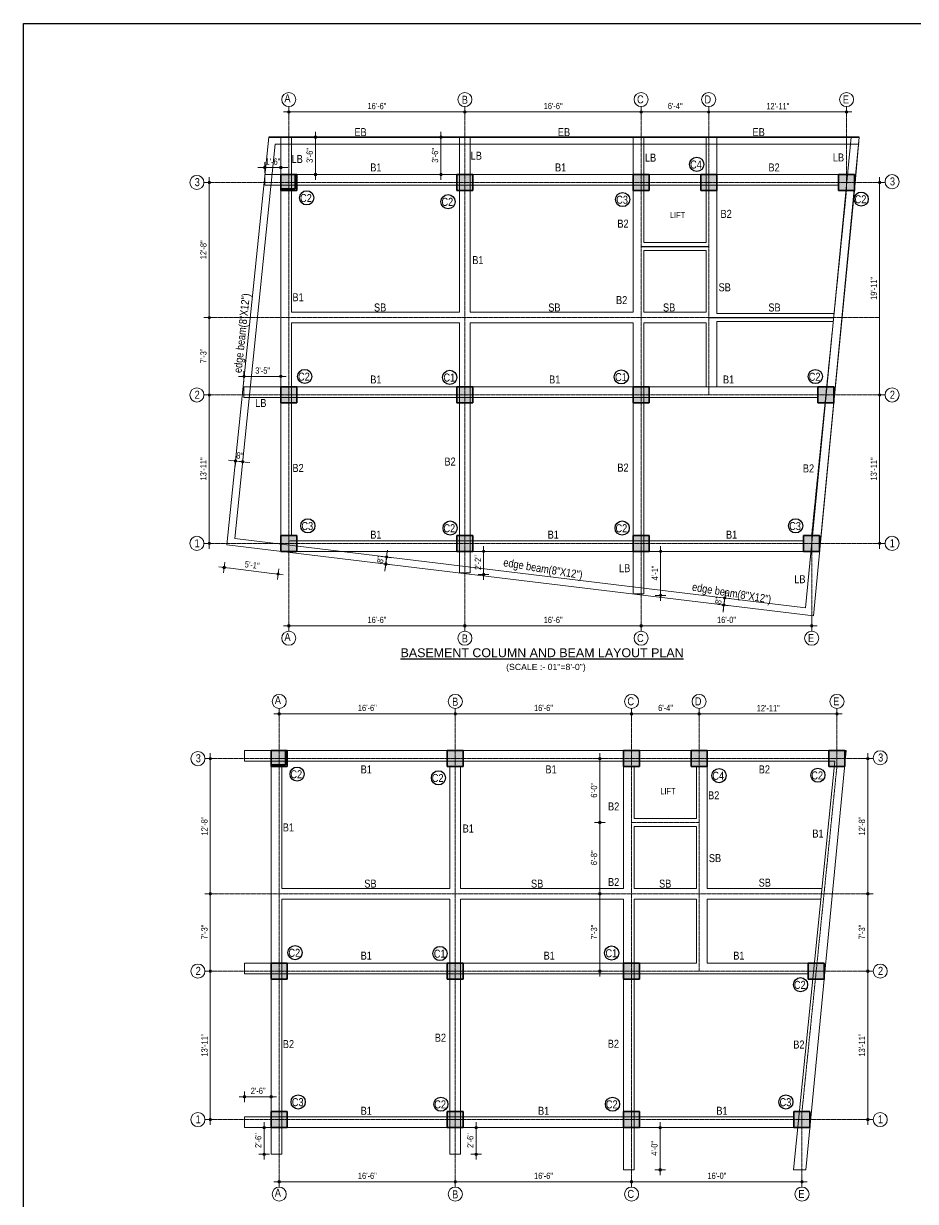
# Model space of a CAD drawing. Header units: inches. Extents: x 57837 to 133168, y 6972 to 27776.
# Drawn here: x 63643 to 64646, y 18805 to 20130 of the extents above; entities that cross this region are included whole.
import ezdxf

# ---------------------------------------------------------------- set-up
doc = ezdxf.new("R2010")
doc.units = ezdxf.units.IN
doc.header["$MEASUREMENT"] = 0
doc.linetypes.add('CENTER', pattern=[2, 1.25, -0.25, 0.25, -0.25])
for name, color, linetype, lineweight in [('0.15L', 210, 'Continuous', 15), ('CENTER', 9, 'CENTER', 5), ('col', 20, 'Continuous', 35), ('DIM', 2, 'Continuous', 13), ('wall line', 20, 'Continuous', 50)]:
    doc.layers.add(name, color=color, linetype=linetype, lineweight=lineweight)
doc.layers.add('text', color=255, linetype='Continuous')
doc.styles.add('Arial', font='arial.ttf', dxfattribs={"height": 6.5})
doc.styles.get("Standard").update_dxf_attribs({"font": 'ARIALN.TTF', "height": 7})

msp = doc.modelspace()

# ---------------------------------------------------------------- hatches: boundary and pattern name
at = {"lineweight": 13}
h = msp.add_hatch(color=256, dxfattribs=at)
edge = h.paths.add_edge_path()
edge.add_arc((63941.6, 20030.7), 1.42, 180, 540)
h = msp.add_hatch(color=256, dxfattribs=at)
edge = h.paths.add_edge_path()
edge.add_arc((64139.6, 20030.7), 1.42, 0, 360)
h = msp.add_hatch(color=256, dxfattribs=at)
edge = h.paths.add_edge_path()
edge.add_arc((64139.6, 20030.7), 1.42, 180, 540)
h = msp.add_hatch(color=256, dxfattribs=at)
edge = h.paths.add_edge_path()
edge.add_arc((64337.8, 20030.7), 1.42, 180, 540)
h = msp.add_hatch(color=256, dxfattribs=at)
edge = h.paths.add_edge_path()
edge.add_arc((64337.8, 20030.7), 1.42, 0, 360)
h = msp.add_hatch(color=256, dxfattribs=at)
edge = h.paths.add_edge_path()
edge.add_arc((64413.8, 20030.7), 1.42, 0, 360)
h = msp.add_hatch(color=256, dxfattribs=at)
edge = h.paths.add_edge_path()
edge.add_arc((64413.8, 20030.7), 1.42, 180, 540)
h = msp.add_hatch(color=256, dxfattribs=at)
edge = h.paths.add_edge_path()
edge.add_arc((64568.8, 20030.7), 1.42, 0, 360)
h = msp.add_hatch(color=256, dxfattribs=at)
edge = h.paths.add_edge_path()
edge.add_arc((63971.7, 20002.4), 1.42, 90, 450)
h = msp.add_hatch(color=256, dxfattribs=at)
edge = h.paths.add_edge_path()
edge.add_arc((64112.7, 20002.4), 1.42, 90, 450)
h = msp.add_hatch(color=256, dxfattribs=at)
edge = h.paths.add_edge_path()
edge.add_arc((63914.7, 19968.3), 1.42, 0, 360)
h = msp.add_hatch(color=256, dxfattribs=at)
edge = h.paths.add_edge_path()
edge.add_arc((63932.6, 19968.3), 1.42, 180, 540)
h = msp.add_hatch(color=256, dxfattribs=at)
edge = h.paths.add_edge_path()
edge.add_arc((63852.2, 19951.4), 1.42, 90, 450)
h = msp.add_hatch(color=256, dxfattribs=at)
edge = h.paths.add_edge_path()
edge.add_arc((63971.7, 19960.4), 1.42, -90, 270)
h = msp.add_hatch(color=256, dxfattribs=at)
edge = h.paths.add_edge_path()
edge.add_arc((64112.7, 19960.4), 1.42, -90, 270)
h = msp.add_hatch(color=256, dxfattribs=at)
edge = h.paths.add_edge_path()
edge.add_arc((64606, 19951.4), 1.42, 90, 450)
h = msp.add_hatch(color=256, dxfattribs=at)
edge = h.paths.add_edge_path()
edge.add_arc((63852.2, 19799.4), 1.42, 90, 450)
h = msp.add_hatch(color=256, dxfattribs=at)
edge = h.paths.add_edge_path()
edge.add_arc((63852.2, 19799.4), 1.42, -90, 270)
h = msp.add_hatch(color=256, dxfattribs=at)
edge = h.paths.add_edge_path()
edge.add_arc((63891.2, 19733.3), 1.42, 180, 540)
h = msp.add_hatch(color=256, dxfattribs=at)
edge = h.paths.add_edge_path()
edge.add_arc((63932.6, 19733.3), 1.42, 0, 360)
h = msp.add_hatch(color=256, dxfattribs=at)
edge = h.paths.add_edge_path()
edge.add_arc((63852.2, 19712.4), 1.42, 90, 450)
h = msp.add_hatch(color=256, dxfattribs=at)
edge = h.paths.add_edge_path()
edge.add_arc((63852.2, 19712.4), 1.42, -90, 270)
h = msp.add_hatch(color=256, dxfattribs=at)
edge = h.paths.add_edge_path()
edge.add_arc((64606, 19712.4), 1.42, 90, 450)
h = msp.add_hatch(color=256, dxfattribs=at)
edge = h.paths.add_edge_path()
edge.add_arc((64606, 19712.4), 1.42, -90, 270)
h = msp.add_hatch(color=256, dxfattribs=at)
edge = h.paths.add_edge_path()
edge.add_arc((63881.7, 19638.1), 1.42, -5.8581, 354.1419)
h = msp.add_hatch(color=256, dxfattribs=at)
edge = h.paths.add_edge_path()
edge.add_arc((63889.7, 19637.3), 1.42, 174.1419, 534.1419)
h = msp.add_hatch(color=256, dxfattribs=at)
edge = h.paths.add_edge_path()
edge.add_arc((63852.2, 19545.5), 1.42, -90, 270)
h = msp.add_hatch(color=256, dxfattribs=at)
edge = h.paths.add_edge_path()
edge.add_arc((64606, 19545.5), 1.42, -90, 270)
h = msp.add_hatch(color=256, dxfattribs=at)
edge = h.paths.add_edge_path()
edge.add_arc((64051.6, 19530.1), 1.42, -96.9076, 263.0924)
h = msp.add_hatch(color=256, dxfattribs=at)
edge = h.paths.add_edge_path()
edge.add_arc((64160.7, 19536.5), 1.42, 90, 450)
h = msp.add_hatch(color=256, dxfattribs=at)
edge = h.paths.add_edge_path()
edge.add_arc((64359.7, 19536.5), 1.42, 90, 450)
h = msp.add_hatch(color=256, dxfattribs=at)
edge = h.paths.add_edge_path()
edge.add_arc((63869, 19518.3), 1.42, 173.0924, 533.0924)
h = msp.add_hatch(color=256, dxfattribs=at)
edge = h.paths.add_edge_path()
edge.add_arc((64050.6, 19522.2), 1.42, 83.0924, 443.0924)
h = msp.add_hatch(color=256, dxfattribs=at)
edge = h.paths.add_edge_path()
edge.add_arc((63929.5, 19511), 1.42, -6.9076, 353.0924)
h = msp.add_hatch(color=256, dxfattribs=at)
edge = h.paths.add_edge_path()
edge.add_arc((64160.7, 19510.6), 1.42, -90, 270)
h = msp.add_hatch(color=256, dxfattribs=at)
edge = h.paths.add_edge_path()
edge.add_arc((64359.7, 19487), 1.42, -90, 270)
h = msp.add_hatch(color=256, dxfattribs=at)
edge = h.paths.add_edge_path()
edge.add_arc((64430.9, 19476.1), 1.42, 83.0924, 443.0924)
h = msp.add_hatch(color=256, dxfattribs=at)
edge = h.paths.add_edge_path()
edge.add_arc((64431.8, 19484), 1.42, -96.9076, 263.0924)
h = msp.add_hatch(color=256, dxfattribs=at)
edge = h.paths.add_edge_path()
edge.add_arc((63941.6, 19452.7), 1.42, 180, 540)
h = msp.add_hatch(color=256, dxfattribs=at)
edge = h.paths.add_edge_path()
edge.add_arc((64139.6, 19452.7), 1.42, 0, 360)
h = msp.add_hatch(color=256, dxfattribs=at)
edge = h.paths.add_edge_path()
edge.add_arc((64139.6, 19452.7), 1.42, 180, 540)
h = msp.add_hatch(color=256, dxfattribs=at)
edge = h.paths.add_edge_path()
edge.add_arc((64337.8, 19452.7), 1.42, 0, 360)
h = msp.add_hatch(color=256, dxfattribs=at)
edge = h.paths.add_edge_path()
edge.add_arc((64337.8, 19452.7), 1.42, 180, 540)
h = msp.add_hatch(color=256, dxfattribs=at)
edge = h.paths.add_edge_path()
edge.add_arc((64529.6, 19452.7), 1.42, 0, 360)
h = msp.add_hatch(color=256, dxfattribs=at)
edge = h.paths.add_edge_path()
edge.add_arc((63930.8, 19353.7), 1.42, 180, 540)
h = msp.add_hatch(color=256, dxfattribs=at)
edge = h.paths.add_edge_path()
edge.add_arc((64128.8, 19353.7), 1.42, 0, 360)
h = msp.add_hatch(color=256, dxfattribs=at)
edge = h.paths.add_edge_path()
edge.add_arc((64128.8, 19353.7), 1.42, 180, 540)
h = msp.add_hatch(color=256, dxfattribs=at)
edge = h.paths.add_edge_path()
edge.add_arc((64327, 19353.7), 1.42, 180, 540)
h = msp.add_hatch(color=256, dxfattribs=at)
edge = h.paths.add_edge_path()
edge.add_arc((64327, 19353.7), 1.42, 0, 360)
h = msp.add_hatch(color=256, dxfattribs=at)
edge = h.paths.add_edge_path()
edge.add_arc((64403, 19353.7), 1.42, 0, 360)
h = msp.add_hatch(color=256, dxfattribs=at)
edge = h.paths.add_edge_path()
edge.add_arc((64403, 19353.7), 1.42, 180, 540)
h = msp.add_hatch(color=256, dxfattribs=at)
edge = h.paths.add_edge_path()
edge.add_arc((64558, 19353.7), 1.42, 0, 360)
h = msp.add_hatch(color=256, dxfattribs=at)
edge = h.paths.add_edge_path()
edge.add_arc((63853.3, 19303.4), 1.42, 90, 450)
h = msp.add_hatch(color=256, dxfattribs=at)
edge = h.paths.add_edge_path()
edge.add_arc((64291.4, 19303.4), 1.42, 90, 450)
h = msp.add_hatch(color=256, dxfattribs=at)
edge = h.paths.add_edge_path()
edge.add_arc((64592.7, 19303.4), 1.42, 90, 450)
h = msp.add_hatch(color=256, dxfattribs=at)
edge = h.paths.add_edge_path()
edge.add_arc((64291.4, 19231.5), 1.42, -90, 270)
h = msp.add_hatch(color=256, dxfattribs=at)
edge = h.paths.add_edge_path()
edge.add_arc((64291.4, 19231.5), 1.42, 90, 450)
h = msp.add_hatch(color=256, dxfattribs=at)
edge = h.paths.add_edge_path()
edge.add_arc((63853.3, 19151.4), 1.42, 90, 450)
h = msp.add_hatch(color=256, dxfattribs=at)
edge = h.paths.add_edge_path()
edge.add_arc((63853.3, 19151.4), 1.42, -90, 270)
h = msp.add_hatch(color=256, dxfattribs=at)
edge = h.paths.add_edge_path()
edge.add_arc((64291.4, 19151.4), 1.42, 90, 450)
h = msp.add_hatch(color=256, dxfattribs=at)
edge = h.paths.add_edge_path()
edge.add_arc((64291.4, 19151.4), 1.42, -90, 270)
h = msp.add_hatch(color=256, dxfattribs=at)
edge = h.paths.add_edge_path()
edge.add_arc((64592.7, 19151.4), 1.42, -90, 270)
h = msp.add_hatch(color=256, dxfattribs=at)
edge = h.paths.add_edge_path()
edge.add_arc((64592.7, 19151.4), 1.42, 90, 450)
h = msp.add_hatch(color=256, dxfattribs=at)
edge = h.paths.add_edge_path()
edge.add_arc((63853.3, 19064.4), 1.42, 90, 450)
h = msp.add_hatch(color=256, dxfattribs=at)
edge = h.paths.add_edge_path()
edge.add_arc((63853.3, 19064.4), 1.42, -90, 270)
h = msp.add_hatch(color=256, dxfattribs=at)
edge = h.paths.add_edge_path()
edge.add_arc((64291.4, 19064.4), 1.42, -90, 270)
h = msp.add_hatch(color=256, dxfattribs=at)
edge = h.paths.add_edge_path()
edge.add_arc((64592.7, 19064.4), 1.42, 90, 450)
h = msp.add_hatch(color=256, dxfattribs=at)
edge = h.paths.add_edge_path()
edge.add_arc((64592.7, 19064.4), 1.42, -90, 270)
h = msp.add_hatch(color=256, dxfattribs=at)
edge = h.paths.add_edge_path()
edge.add_arc((63891.8, 18923.1), 1.42, 180, 540)
h = msp.add_hatch(color=256, dxfattribs=at)
edge = h.paths.add_edge_path()
edge.add_arc((63921.8, 18923.1), 1.42, 0, 360)
h = msp.add_hatch(color=256, dxfattribs=at)
edge = h.paths.add_edge_path()
edge.add_arc((63853.3, 18897.4), 1.42, -90, 270)
h = msp.add_hatch(color=256, dxfattribs=at)
edge = h.paths.add_edge_path()
edge.add_arc((64592.7, 18897.4), 1.42, -90, 270)
h = msp.add_hatch(color=256, dxfattribs=at)
edge = h.paths.add_edge_path()
edge.add_arc((63913.8, 18888.4), 1.42, 90, 450)
h = msp.add_hatch(color=256, dxfattribs=at)
edge = h.paths.add_edge_path()
edge.add_arc((64152.3, 18888.4), 1.42, 90, 450)
h = msp.add_hatch(color=256, dxfattribs=at)
edge = h.paths.add_edge_path()
edge.add_arc((64359.3, 18888.4), 1.42, 90, 450)
h = msp.add_hatch(color=256, dxfattribs=at)
edge = h.paths.add_edge_path()
edge.add_arc((63913.8, 18858.4), 1.42, -90, 270)
h = msp.add_hatch(color=256, dxfattribs=at)
edge = h.paths.add_edge_path()
edge.add_arc((64152.3, 18858.4), 1.42, -90, 270)
h = msp.add_hatch(color=256, dxfattribs=at)
edge = h.paths.add_edge_path()
edge.add_arc((64359.3, 18840.9), 1.42, -90, 270)
h = msp.add_hatch(color=256, dxfattribs=at)
edge = h.paths.add_edge_path()
edge.add_arc((63930.8, 18827.5), 1.42, 180, 540)
h = msp.add_hatch(color=256, dxfattribs=at)
edge = h.paths.add_edge_path()
edge.add_arc((64128.8, 18827.5), 1.42, 0, 360)
h = msp.add_hatch(color=256, dxfattribs=at)
edge = h.paths.add_edge_path()
edge.add_arc((64128.8, 18827.5), 1.42, 180, 540)
h = msp.add_hatch(color=256, dxfattribs=at)
edge = h.paths.add_edge_path()
edge.add_arc((64327, 18827.5), 1.42, 0, 360)
h = msp.add_hatch(color=256, dxfattribs=at)
edge = h.paths.add_edge_path()
edge.add_arc((64327, 18827.5), 1.42, 180, 540)
h = msp.add_hatch(color=256, dxfattribs=at)
edge = h.paths.add_edge_path()
edge.add_arc((64518.7, 18827.5), 1.42, 0, 360)
at = {"layer": 'col'}
h = msp.add_hatch(color=256, dxfattribs=at)
h.paths.add_polyline_path([(64130.6, 19942.4), (64148.6, 19942.4), (64148.6, 19960.4), (64130.6, 19960.4)])
h.paths.add_polyline_path([(64130.6, 19536.5), (64148.6, 19536.5), (64148.6, 19554.5), (64130.6, 19554.5)])
h.paths.add_polyline_path([(63932.6, 19536.5), (63950.6, 19536.5), (63950.6, 19554.5), (63932.6, 19554.5)])
h.paths.add_polyline_path([(63932.6, 19942.4), (63950.6, 19942.4), (63950.6, 19960.4), (63932.6, 19960.4)])
h.paths.add_polyline_path([(63932.6, 19703.4), (63950.6, 19703.4), (63950.6, 19721.4), (63932.6, 19721.4)])
h.paths.add_polyline_path([(64130.6, 19703.4), (64148.6, 19703.4), (64148.6, 19721.4), (64130.6, 19721.4)])
h.paths.add_polyline_path([(64520.4, 19536.5), (64538.4, 19536.5), (64538.4, 19554.5), (64520.4, 19554.5)])
h.paths.add_polyline_path([(64536.6, 19703.4), (64554.6, 19703.4), (64554.6, 19721.4), (64536.6, 19721.4)])
h.paths.add_polyline_path([(64328.8, 19536.5), (64346.8, 19536.5), (64346.8, 19554.5), (64328.8, 19554.5)])
h.paths.add_polyline_path([(64328.8, 19703.4), (64346.8, 19703.4), (64346.8, 19721.4), (64328.8, 19721.4)])
h.paths.add_polyline_path([(64559.8, 19942.4), (64577.8, 19942.4), (64577.8, 19960.4), (64559.8, 19960.4)])
h.paths.add_polyline_path([(64404.8, 19942.4), (64422.8, 19942.4), (64422.8, 19960.4), (64404.8, 19960.4)])
h.paths.add_polyline_path([(64328.8, 19942.4), (64346.8, 19942.4), (64346.8, 19960.4), (64328.8, 19960.4)])
h = msp.add_hatch(color=256, dxfattribs=at)
h.paths.add_polyline_path([(64119.8, 19294.4), (64137.8, 19294.4), (64137.8, 19312.4), (64119.8, 19312.4)])
h.paths.add_polyline_path([(64119.8, 18888.4), (64137.8, 18888.4), (64137.8, 18906.4), (64119.8, 18906.4)])
h.paths.add_polyline_path([(63921.8, 18888.4), (63939.8, 18888.4), (63939.8, 18906.4), (63921.8, 18906.4)])
h.paths.add_polyline_path([(63921.8, 19294.4), (63939.8, 19294.4), (63939.8, 19312.4), (63921.8, 19312.4)])
h.paths.add_polyline_path([(63921.8, 19055.4), (63939.8, 19055.4), (63939.8, 19073.4), (63921.8, 19073.4)])
h.paths.add_polyline_path([(64119.8, 19055.4), (64137.8, 19055.4), (64137.8, 19073.4), (64119.8, 19073.4)])
h.paths.add_polyline_path([(64509.5, 18888.4), (64527.5, 18888.4), (64527.5, 18906.4), (64509.5, 18906.4)])
h.paths.add_polyline_path([(64525.8, 19055.4), (64543.8, 19055.4), (64543.8, 19073.4), (64525.8, 19073.4)])
h.paths.add_polyline_path([(64318, 18888.4), (64336, 18888.4), (64336, 18906.4), (64318, 18906.4)])
h.paths.add_polyline_path([(64318, 19055.4), (64336, 19055.4), (64336, 19073.4), (64318, 19073.4)])
h.paths.add_polyline_path([(64549, 19294.4), (64567, 19294.4), (64567, 19312.4), (64549, 19312.4)])
h.paths.add_polyline_path([(64394, 19294.4), (64412, 19294.4), (64412, 19312.4), (64394, 19312.4)])
h.paths.add_polyline_path([(64318, 19294.4), (64336, 19294.4), (64336, 19312.4), (64318, 19312.4)])

# ---------------------------------------------------------------- linework, layer by layer
at = {"color": 1}
for p, q in [((63643.3, 18018.1), (63643.3, 20130.1)), ((63643.3, 20130.1), (66523.3, 20130.1))]:
    msp.add_line(p, q, dxfattribs=at)
at = {"lineweight": 13}
for p, q in [((63941.6, 20024.7), (63941.6, 20036.7)), ((64139.6, 20036.7), (64139.6, 20024.7)), ((64139.6, 20024.7), (64139.6, 20036.7)), ((64337.8, 20024.7), (64337.8, 20036.7)), ((64337.8, 20036.7), (64337.8, 20024.7)), ((64413.8, 20036.7), (64413.8, 20024.7)), ((64413.8, 20024.7), (64413.8, 20036.7)), ((64568.8, 20036.7), (64568.8, 20024.7)), ((63947.6, 20030.7), (63935.6, 20030.7)), ((64133.6, 20030.7), (64145.6, 20030.7)), ((64145.6, 20030.7), (64133.6, 20030.7)), ((64343.8, 20030.7), (64331.8, 20030.7)), ((64331.8, 20030.7), (64343.8, 20030.7)), ((64407.8, 20030.7), (64419.8, 20030.7)), ((64419.8, 20030.7), (64407.8, 20030.7)), ((64562.8, 20030.7), (64574.8, 20030.7)), ((63971.7, 19996.4), (63971.7, 20008.4)), ((64112.7, 19996.4), (64112.7, 20008.4)), ((63965.7, 20002.4), (63977.7, 20002.4)), ((64106.7, 20002.4), (64118.7, 20002.4)), ((63908.7, 19968.3), (63920.7, 19968.3)), ((63914.7, 19974.3), (63914.7, 19962.3)), ((63938.6, 19968.3), (63926.6, 19968.3)), ((63932.6, 19962.3), (63932.6, 19974.3)), ((63971.7, 19966.4), (63971.7, 19954.4)), ((64112.7, 19966.4), (64112.7, 19954.4)), ((63846.2, 19951.4), (63858.2, 19951.4)), ((63852.2, 19945.4), (63852.2, 19957.4)), ((63977.7, 19960.4), (63965.7, 19960.4)), ((64118.7, 19960.4), (64106.7, 19960.4)), ((64600, 19951.4), (64612, 19951.4)), ((64606, 19945.4), (64606, 19957.4)), ((63846.2, 19799.4), (63858.2, 19799.4)), ((63858.2, 19799.4), (63846.2, 19799.4)), ((63852.2, 19793.4), (63852.2, 19805.4)), ((63852.2, 19805.4), (63852.2, 19793.4)), ((63897.2, 19733.3), (63885.2, 19733.3)), ((63891.2, 19727.3), (63891.2, 19739.3)), ((63926.6, 19733.3), (63938.6, 19733.3)), ((63932.6, 19739.3), (63932.6, 19727.3)), ((63852.2, 19706.4), (63852.2, 19718.4)), ((63852.2, 19718.4), (63852.2, 19706.4)), ((64606, 19706.4), (64606, 19718.4)), ((64606, 19718.4), (64606, 19706.4)), ((63846.2, 19712.4), (63858.2, 19712.4)), ((63858.2, 19712.4), (63846.2, 19712.4)), ((64600, 19712.4), (64612, 19712.4)), ((64612, 19712.4), (64600, 19712.4)), ((63875.7, 19638.7), (63887.7, 19637.5)), ((63882.3, 19644), (63881.1, 19632.1)), ((63895.6, 19636.6), (63883.7, 19637.9)), ((63889.1, 19631.3), (63890.3, 19643.2)), ((63858.2, 19545.5), (63846.2, 19545.5)), ((63852.2, 19551.5), (63852.2, 19539.5)), ((64160.7, 19530.5), (64160.7, 19542.5)), ((64359.7, 19530.5), (64359.7, 19542.5)), ((64612, 19545.5), (64600, 19545.5)), ((64606, 19551.5), (64606, 19539.5)), ((64057.5, 19529.4), (64045.6, 19530.8)), ((64049.9, 19516.2), (64051.3, 19528.1)), ((64052.3, 19536.1), (64050.8, 19524.1)), ((64154.7, 19536.5), (64166.7, 19536.5)), ((64353.7, 19536.5), (64365.7, 19536.5)), ((63874.9, 19517.6), (63863, 19519)), ((63868.2, 19512.3), (63869.7, 19524.3)), ((63930.2, 19516.9), (63928.8, 19505)), ((64044.6, 19522.9), (64056.6, 19521.4)), ((64160.7, 19516.6), (64160.7, 19504.6)), ((63923.5, 19511.7), (63935.4, 19510.2)), ((64166.7, 19510.6), (64154.7, 19510.6)), ((64359.7, 19493), (64359.7, 19481)), ((64432.6, 19490), (64431.1, 19478.1)), ((64365.7, 19487), (64353.7, 19487)), ((64424.9, 19476.8), (64436.8, 19475.4)), ((64437.8, 19483.3), (64425.9, 19484.7)), ((64430.1, 19470.1), (64431.6, 19482)), ((63947.6, 19452.7), (63935.6, 19452.7)), ((63941.6, 19446.7), (63941.6, 19458.7)), ((64133.6, 19452.7), (64145.6, 19452.7)), ((64145.6, 19452.7), (64133.6, 19452.7)), ((64139.6, 19458.7), (64139.6, 19446.7)), ((64139.6, 19446.7), (64139.6, 19458.7)), ((64331.8, 19452.7), (64343.8, 19452.7)), ((64343.8, 19452.7), (64331.8, 19452.7)), ((64337.8, 19458.7), (64337.8, 19446.7)), ((64337.8, 19446.7), (64337.8, 19458.7)), ((64523.6, 19452.7), (64535.6, 19452.7)), ((64529.6, 19458.7), (64529.6, 19446.7)), ((63930.8, 19347.7), (63930.8, 19359.7)), ((64128.8, 19359.7), (64128.8, 19347.7)), ((64128.8, 19347.7), (64128.8, 19359.7)), ((64327, 19347.7), (64327, 19359.7)), ((64327, 19359.7), (64327, 19347.7)), ((64403, 19359.7), (64403, 19347.7)), ((64403, 19347.7), (64403, 19359.7)), ((64558, 19359.7), (64558, 19347.7)), ((63936.8, 19353.7), (63924.8, 19353.7)), ((64122.8, 19353.7), (64134.8, 19353.7)), ((64134.8, 19353.7), (64122.8, 19353.7)), ((64333, 19353.7), (64321, 19353.7)), ((64321, 19353.7), (64333, 19353.7)), ((64397, 19353.7), (64409, 19353.7)), ((64409, 19353.7), (64397, 19353.7)), ((64552, 19353.7), (64564, 19353.7)), ((63847.3, 19303.4), (63859.3, 19303.4)), ((63853.3, 19297.4), (63853.3, 19309.4)), ((64285.4, 19303.4), (64297.4, 19303.4)), ((64291.4, 19297.4), (64291.4, 19309.4)), ((64586.7, 19303.4), (64598.7, 19303.4)), ((64592.7, 19297.4), (64592.7, 19309.4)), ((64291.4, 19237.5), (64291.4, 19225.5)), ((64291.4, 19225.5), (64291.4, 19237.5)), ((64297.4, 19231.5), (64285.4, 19231.5)), ((64285.4, 19231.5), (64297.4, 19231.5)), ((63853.3, 19145.4), (63853.3, 19157.4)), ((63853.3, 19157.4), (63853.3, 19145.4)), ((64291.4, 19145.4), (64291.4, 19157.4)), ((64291.4, 19157.4), (64291.4, 19145.4)), ((64592.7, 19157.4), (64592.7, 19145.4)), ((64592.7, 19145.4), (64592.7, 19157.4)), ((63847.3, 19151.4), (63859.3, 19151.4)), ((63859.3, 19151.4), (63847.3, 19151.4)), ((64285.4, 19151.4), (64297.4, 19151.4)), ((64297.4, 19151.4), (64285.4, 19151.4)), ((64598.7, 19151.4), (64586.7, 19151.4)), ((64586.7, 19151.4), (64598.7, 19151.4)), ((63847.3, 19064.4), (63859.3, 19064.4)), ((63859.3, 19064.4), (63847.3, 19064.4)), ((63853.3, 19058.4), (63853.3, 19070.4)), ((63853.3, 19070.4), (63853.3, 19058.4)), ((64297.4, 19064.4), (64285.4, 19064.4)), ((64291.4, 19070.4), (64291.4, 19058.4)), ((64586.7, 19064.4), (64598.7, 19064.4)), ((64598.7, 19064.4), (64586.7, 19064.4)), ((64592.7, 19058.4), (64592.7, 19070.4)), ((64592.7, 19070.4), (64592.7, 19058.4)), ((63897.8, 18923.1), (63885.8, 18923.1)), ((63891.8, 18917.1), (63891.8, 18929.1)), ((63915.8, 18923.1), (63927.8, 18923.1)), ((63921.8, 18929.1), (63921.8, 18917.1)), ((63859.3, 18897.4), (63847.3, 18897.4)), ((63853.3, 18903.4), (63853.3, 18891.4)), ((63913.8, 18882.4), (63913.8, 18894.4)), ((64152.3, 18882.4), (64152.3, 18894.4)), ((64359.3, 18882.4), (64359.3, 18894.4)), ((64598.7, 18897.4), (64586.7, 18897.4)), ((64592.7, 18903.4), (64592.7, 18891.4)), ((63907.8, 18888.4), (63919.8, 18888.4)), ((64146.3, 18888.4), (64158.3, 18888.4)), ((64353.3, 18888.4), (64365.3, 18888.4)), ((63919.8, 18858.4), (63907.8, 18858.4)), ((63913.8, 18864.4), (63913.8, 18852.4)), ((64158.3, 18858.4), (64146.3, 18858.4)), ((64152.3, 18864.4), (64152.3, 18852.4)), ((64365.3, 18840.9), (64353.3, 18840.9)), ((64359.3, 18846.9), (64359.3, 18834.9)), ((63936.8, 18827.5), (63924.8, 18827.5)), ((63930.8, 18821.5), (63930.8, 18833.5)), ((64122.8, 18827.5), (64134.8, 18827.5)), ((64134.8, 18827.5), (64122.8, 18827.5)), ((64128.8, 18833.5), (64128.8, 18821.5)), ((64128.8, 18821.5), (64128.8, 18833.5)), ((64321, 18827.5), (64333, 18827.5)), ((64333, 18827.5), (64321, 18827.5)), ((64327, 18833.5), (64327, 18821.5)), ((64327, 18821.5), (64327, 18833.5)), ((64512.7, 18827.5), (64524.7, 18827.5)), ((64518.7, 18833.5), (64518.7, 18821.5))]:
    msp.add_line(p, q, dxfattribs=at)
for p, q in [((64337.8, 19879.5), (64413.8, 19879.5)), ((64413.8, 19799.4), (64554.2, 19799.4))]:
    msp.add_line(p, q)
for centre in [(63941.6, 20030.7), (64139.6, 20030.7), (64139.6, 20030.7), (64337.8, 20030.7), (64337.8, 20030.7), (64413.8, 20030.7), (64413.8, 20030.7), (64568.8, 20030.7), (63971.7, 20002.4), (64112.7, 20002.4), (63914.7, 19968.3), (63932.6, 19968.3), (63852.2, 19951.4), (63971.7, 19960.4), (64112.7, 19960.4), (64606, 19951.4), (63852.2, 19799.4), (63852.2, 19799.4), (63891.2, 19733.3), (63932.6, 19733.3), (63852.2, 19712.4), (63852.2, 19712.4), (64606, 19712.4), (64606, 19712.4), (63881.7, 19638.1), (63889.7, 19637.3), (63852.2, 19545.5), (64606, 19545.5), (64051.6, 19530.1), (64160.7, 19536.5), (64359.7, 19536.5), (63869, 19518.3), (64050.6, 19522.2), (63929.5, 19511), (64160.7, 19510.6), (64359.7, 19487), (64430.9, 19476.1), (64431.8, 19484), (63941.6, 19452.7), (64139.6, 19452.7), (64139.6, 19452.7), (64337.8, 19452.7), (64337.8, 19452.7), (64529.6, 19452.7), (63930.8, 19353.7), (64128.8, 19353.7), (64128.8, 19353.7), (64327, 19353.7), (64327, 19353.7), (64403, 19353.7), (64403, 19353.7), (64558, 19353.7), (63853.3, 19303.4), (64291.4, 19303.4), (64592.7, 19303.4), (64291.4, 19231.5), (64291.4, 19231.5), (63853.3, 19151.4), (63853.3, 19151.4), (64291.4, 19151.4), (64291.4, 19151.4), (64592.7, 19151.4), (64592.7, 19151.4), (63853.3, 19064.4), (63853.3, 19064.4), (64291.4, 19064.4), (64592.7, 19064.4), (64592.7, 19064.4), (63891.8, 18923.1), (63921.8, 18923.1), (63853.3, 18897.4), (64592.7, 18897.4), (63913.8, 18888.4), (64152.3, 18888.4), (64359.3, 18888.4), (63913.8, 18858.4), (64152.3, 18858.4), (64359.3, 18840.9), (63930.8, 18827.5), (64128.8, 18827.5), (64128.8, 18827.5), (64327, 18827.5), (64327, 18827.5), (64518.7, 18827.5)]:
    msp.add_circle(centre, 1.42, dxfattribs=at)
at = {"layer": '0.15L', "lineweight": 18}
for centre in [(63941.6, 20044.7), (64139.6, 20044.7), (64337.8, 20044.7), (64413.8, 20044.7), (64568.8, 20044.7), (63838.2, 19951.4), (64620, 19952.3), (63838.2, 19712.4), (64620, 19712.4), (63838.2, 19545.5), (64620, 19545.5), (63941.6, 19438.8), (64139.6, 19438.8), (64337.8, 19438.8), (64529.6, 19438.8), (63930.8, 19367.7), (64128.8, 19367.7), (64327, 19367.7), (64403, 19367.7), (64558, 19367.7), (63839.4, 19303.4), (64606.7, 19304.3), (63839.4, 19064.4), (64606.7, 19064.4), (63839.4, 18897.4), (64606.7, 18897.4), (63930.8, 18813.6), (64128.8, 18813.6), (64327, 18813.6), (64518.7, 18813.6)]:
    msp.add_circle(centre, 7.95, dxfattribs=at)
at = {"layer": 'CENTER'}
for p, q in [((64413.8, 20036.7), (64413.8, 19712.4)), ((63941.6, 20030.7), (63941.6, 19452.7)), ((64139.6, 20030.7), (64139.6, 19452.7)), ((64337.8, 20030.7), (64337.8, 19452.7)), ((64568.8, 19942.9), (64568.8, 20030.7)), ((64612, 19951.4), (63852.2, 19951.4)), ((64529.6, 19554.5), (64568.8, 19942.9)), ((63846.2, 19799.4), (64606, 19799.4)), ((64612, 19712.4), (63852.2, 19712.4)), ((64529.6, 19452.7), (64529.6, 19554.5)), ((64612, 19545.5), (63852.2, 19545.5)), ((64403, 19359.7), (64403, 19064.4)), ((63930.8, 19353.7), (63930.8, 18827.5)), ((64128.8, 19353.7), (64128.8, 18827.5)), ((64327, 19353.7), (64327, 18827.5)), ((64558, 19294.9), (64558, 19353.7)), ((64598.7, 19303.4), (63853.3, 19303.4)), ((64518.7, 18906.4), (64558, 19294.9)), ((64327, 19231.5), (64403, 19231.5)), ((63847.3, 19151.4), (64595.2, 19151.4)), ((64598.7, 19064.4), (63853.3, 19064.4)), ((64518.7, 18827.5), (64518.7, 18906.4)), ((64598.7, 18897.4), (63853.3, 18897.4))]:
    msp.add_line(p, q, dxfattribs=at)
at = {"layer": 'col'}
for p, q in [((64582.9, 20002.4), (63919.1, 20002.4)), ((63950.6, 19960.4), (63932.6, 19960.4)), ((63932.6, 19960.4), (63932.6, 19942.4)), ((63948.6, 19960.4), (63932.6, 19960.4)), ((63932.6, 19960.4), (63932.6, 19944.4)), ((63948.6, 19944.4), (63948.6, 19960.4)), ((63950.6, 19942.4), (63950.6, 19960.4)), ((64148.6, 19960.4), (64130.6, 19960.4)), ((64130.6, 19960.4), (64130.6, 19942.4)), ((64148.6, 19942.4), (64148.6, 19960.4)), ((64346.8, 19960.4), (64328.8, 19960.4)), ((64328.8, 19960.4), (64328.8, 19942.4)), ((64346.8, 19942.4), (64346.8, 19960.4)), ((64422.8, 19960.4), (64404.8, 19960.4)), ((64404.8, 19960.4), (64404.8, 19942.4)), ((64422.8, 19942.4), (64422.8, 19960.4)), ((64577.8, 19960.4), (64559.8, 19960.4)), ((64559.8, 19960.4), (64559.8, 19942.4)), ((64577.8, 19942.4), (64577.8, 19960.4)), ((63932.6, 19944.4), (63948.6, 19944.4)), ((63932.6, 19942.4), (63950.6, 19942.4)), ((64130.6, 19942.4), (64148.6, 19942.4)), ((64328.8, 19942.4), (64346.8, 19942.4)), ((64404.8, 19942.4), (64422.8, 19942.4)), ((64559.8, 19942.4), (64577.8, 19942.4)), ((63950.6, 19721.4), (63932.6, 19721.4)), ((63932.6, 19721.4), (63932.6, 19703.4)), ((63950.6, 19703.4), (63950.6, 19721.4)), ((64148.6, 19721.4), (64130.6, 19721.4)), ((64130.6, 19721.4), (64130.6, 19703.4)), ((64148.6, 19703.4), (64148.6, 19721.4)), ((64346.8, 19721.4), (64328.8, 19721.4)), ((64328.8, 19721.4), (64328.8, 19703.4)), ((64346.8, 19703.4), (64346.8, 19721.4)), ((64554.6, 19721.4), (64536.6, 19721.4)), ((64536.6, 19721.4), (64536.6, 19703.4)), ((64554.6, 19703.4), (64554.6, 19721.4)), ((63932.6, 19703.4), (63950.6, 19703.4)), ((64130.6, 19703.4), (64148.6, 19703.4)), ((64328.8, 19703.4), (64346.8, 19703.4)), ((64536.6, 19703.4), (64554.6, 19703.4)), ((63950.6, 19554.5), (63932.6, 19554.5)), ((63932.6, 19554.5), (63932.6, 19536.5)), ((63950.6, 19536.5), (63950.6, 19554.5)), ((64148.6, 19554.5), (64130.6, 19554.5)), ((64130.6, 19554.5), (64130.6, 19536.5)), ((64148.6, 19536.5), (64148.6, 19554.5)), ((64346.8, 19554.5), (64328.8, 19554.5)), ((64328.8, 19554.5), (64328.8, 19536.5)), ((64346.8, 19536.5), (64346.8, 19554.5)), ((64538.4, 19554.5), (64520.4, 19554.5)), ((64520.4, 19554.5), (64520.4, 19536.5)), ((64538.4, 19536.5), (64538.4, 19554.5)), ((63932.6, 19536.5), (63950.6, 19536.5)), ((64130.6, 19536.5), (64148.6, 19536.5)), ((64328.8, 19536.5), (64346.8, 19536.5)), ((64520.4, 19536.5), (64538.4, 19536.5)), ((63939.8, 19312.4), (63921.8, 19312.4)), ((63921.8, 19312.4), (63921.8, 19294.4)), ((63937.8, 19312.4), (63921.8, 19312.4)), ((63921.8, 19312.4), (63921.8, 19296.4)), ((63937.8, 19296.4), (63937.8, 19312.4)), ((63939.8, 19294.4), (63939.8, 19312.4)), ((64137.8, 19312.4), (64119.8, 19312.4)), ((64119.8, 19312.4), (64119.8, 19294.4)), ((64137.8, 19294.4), (64137.8, 19312.4)), ((64336, 19312.4), (64318, 19312.4)), ((64318, 19312.4), (64318, 19294.4)), ((64336, 19294.4), (64336, 19312.4)), ((64412, 19312.4), (64394, 19312.4)), ((64394, 19312.4), (64394, 19294.4)), ((64412, 19294.4), (64412, 19312.4)), ((64567, 19312.4), (64549, 19312.4)), ((64549, 19312.4), (64549, 19294.4)), ((64567, 19294.4), (64567, 19312.4)), ((63921.8, 19296.4), (63937.8, 19296.4)), ((63921.8, 19294.4), (63939.8, 19294.4)), ((64119.8, 19294.4), (64137.8, 19294.4)), ((64318, 19294.4), (64336, 19294.4)), ((64394, 19294.4), (64412, 19294.4)), ((64549, 19294.4), (64567, 19294.4)), ((63939.8, 19073.4), (63921.8, 19073.4)), ((63921.8, 19073.4), (63921.8, 19055.4)), ((63939.8, 19055.4), (63939.8, 19073.4)), ((64137.8, 19073.4), (64119.8, 19073.4)), ((64119.8, 19073.4), (64119.8, 19055.4)), ((64137.8, 19055.4), (64137.8, 19073.4)), ((64336, 19073.4), (64318, 19073.4)), ((64318, 19073.4), (64318, 19055.4)), ((64336, 19055.4), (64336, 19073.4)), ((64543.8, 19073.4), (64525.8, 19073.4)), ((64525.8, 19073.4), (64525.8, 19055.4)), ((64543.8, 19055.4), (64543.8, 19073.4)), ((63921.8, 19055.4), (63939.8, 19055.4)), ((64119.8, 19055.4), (64137.8, 19055.4)), ((64318, 19055.4), (64336, 19055.4)), ((64525.8, 19055.4), (64543.8, 19055.4)), ((63939.8, 18906.4), (63921.8, 18906.4)), ((63921.8, 18906.4), (63921.8, 18888.4)), ((63939.8, 18888.4), (63939.8, 18906.4)), ((64137.8, 18906.4), (64119.8, 18906.4)), ((64119.8, 18906.4), (64119.8, 18888.4)), ((64137.8, 18888.4), (64137.8, 18906.4)), ((64336, 18906.4), (64318, 18906.4)), ((64318, 18906.4), (64318, 18888.4)), ((64336, 18888.4), (64336, 18906.4)), ((64527.5, 18906.4), (64509.5, 18906.4)), ((64509.5, 18906.4), (64509.5, 18888.4)), ((64527.5, 18888.4), (64527.5, 18906.4)), ((63921.8, 18888.4), (63939.8, 18888.4)), ((64119.8, 18888.4), (64137.8, 18888.4)), ((64318, 18888.4), (64336, 18888.4)), ((64509.5, 18888.4), (64527.5, 18888.4))]:
    msp.add_line(p, q, dxfattribs=at)
at = {"layer": 'DIM'}
for p, q in [((63945.6, 20030.7), (64135.6, 20030.7)), ((64333.8, 20030.7), (64143.6, 20030.7)), ((64341.8, 20030.7), (64409.8, 20030.7)), ((64417.8, 20030.7), (64564.8, 20030.7)), ((63971.7, 19964.4), (63971.7, 19998.4)), ((64112.7, 19998.4), (64112.7, 19964.4)), ((63910.7, 19968.3), (63906.7, 19968.3)), ((63932.6, 19968.3), (63914.7, 19968.3)), ((63936.6, 19968.3), (63940.6, 19968.3)), ((63852.2, 19803.4), (63852.2, 19947.4)), ((64606, 19716.4), (64606, 19947.4)), ((63852.2, 19795.4), (63852.2, 19716.4)), ((63928.6, 19733.3), (63895.2, 19733.3)), ((63852.2, 19549.5), (63852.2, 19708.4)), ((64606, 19549.5), (64606, 19708.4)), ((63877.7, 19638.5), (63873.8, 19638.9)), ((63889.7, 19637.3), (63881.7, 19638.1)), ((63893.7, 19636.8), (63897.6, 19636.4)), ((64051.6, 19530.1), (64050.6, 19522.2)), ((64052, 19534.1), (64052.5, 19538)), ((64160.7, 19514.6), (64160.7, 19532.5)), ((64359.7, 19491), (64359.7, 19532.5)), ((63925.5, 19511.4), (63872.9, 19517.8)), ((64050.1, 19518.2), (64049.6, 19514.2)), ((64432.3, 19488), (64432.8, 19492)), ((64431.8, 19484), (64430.9, 19476.1)), ((64430.4, 19472.1), (64429.9, 19468.1)), ((63945.6, 19452.7), (64135.6, 19452.7)), ((64143.6, 19452.7), (64333.8, 19452.7)), ((64341.8, 19452.7), (64525.6, 19452.7)), ((63934.8, 19353.7), (64124.8, 19353.7)), ((64323, 19353.7), (64132.8, 19353.7)), ((64331, 19353.7), (64399, 19353.7)), ((64407, 19353.7), (64554, 19353.7)), ((63853.3, 19155.4), (63853.3, 19299.4)), ((64291.4, 19299.4), (64291.4, 19235.5)), ((64592.7, 19155.4), (64592.7, 19299.4)), ((64291.4, 19155.4), (64291.4, 19227.5)), ((63853.3, 19147.4), (63853.3, 19068.4)), ((64291.4, 19068.4), (64291.4, 19147.4)), ((64592.7, 19147.4), (64592.7, 19068.4)), ((63853.3, 18901.4), (63853.3, 19060.4)), ((64592.7, 18901.4), (64592.7, 19060.4)), ((63895.8, 18923.1), (63917.8, 18923.1)), ((63913.8, 18884.4), (63913.8, 18862.4)), ((64152.3, 18862.4), (64152.3, 18884.4)), ((64359.3, 18884.4), (64359.3, 18844.9)), ((63934.8, 18827.5), (64124.8, 18827.5)), ((64132.8, 18827.5), (64323, 18827.5)), ((64331, 18827.5), (64514.7, 18827.5))]:
    msp.add_line(p, q, dxfattribs=at)
at = {"layer": 'text', "color": 3}
for centre in [(64400.3, 19971.8), (63961.7, 19934.1), (64317, 19932.2), (64585.3, 19932.7), (64120.7, 19929.8), (63959.5, 19733.2), (64122.5, 19732.2), (64315.5, 19732.7), (64533.7, 19733.1), (63963, 19565.2), (64123, 19562.7), (64316.5, 19562.7), (64511.5, 19565.2), (63950.9, 19286), (64109.9, 19281.8), (64425.4, 19284.3), (64536.6, 19284.7), (63948.6, 19085.2), (64111.6, 19084.2), (64304.6, 19084.7), (64517.1, 19049.1), (63952.1, 18917.2), (64112.6, 18914.7), (64305.6, 18914.7), (64500.6, 18917.2)]:
    msp.add_circle(centre, 7.96, dxfattribs=at)
at = {"layer": 'wall line', "color": 4, "lineweight": 0}
for p, q in [((63872, 19543.8), (63919.1, 20002.4)), ((63880.8, 19550.8), (63926.3, 19994.4)), ((63919.1, 20002.4), (64582.9, 20002.4)), ((63926.3, 19994.4), (64582.9, 19994.4)), ((63932.6, 19554.5), (63932.6, 20002.4)), ((63932.6, 20002.4), (63944.6, 20002.4)), ((63944.6, 20002.4), (63944.6, 19805.4)), ((64133.6, 19805.4), (64133.6, 20002.4)), ((64133.6, 20002.4), (64145.6, 20002.4)), ((64145.6, 20002.4), (64145.6, 19805.4)), ((64328.8, 19805.4), (64328.8, 20002.4)), ((64328.8, 20002.4), (64340.8, 20002.4)), ((64340.8, 20002.4), (64340.8, 19884)), ((64410.8, 19884), (64410.8, 20002.4)), ((64410.8, 20002.4), (64422.8, 20002.4)), ((64416.3, 20002.4), (64416.3, 20002.4)), ((64416.3, 20002.4), (64582.9, 20002.4)), ((64422.8, 20002.4), (64422.8, 19803.9)), ((64573.9, 20002.5), (64522.6, 19473)), ((64538.4, 19536.5), (64582.9, 20002.4)), ((64582.9, 20002.4), (64573.9, 20002.5)), ((64582.9, 20002.4), (64577.8, 19942.4)), ((63914.7, 19960.4), (64559.8, 19960.4)), ((63914.7, 19948.4), (63914.7, 19960.4)), ((64559.8, 19960.4), (64559.8, 19948.4)), ((64559.8, 19948.4), (63914.7, 19948.4)), ((64577.8, 19942.4), (64554.6, 19703.4)), ((64340.8, 19884), (64410.8, 19884)), ((64340.8, 19875), (64410.8, 19875)), ((64340.8, 19875), (64340.8, 19805.4)), ((64410.8, 19805.4), (64410.8, 19875)), ((63944.6, 19805.4), (64133.6, 19805.4)), ((64133.6, 19793.4), (63944.6, 19793.4)), ((63944.6, 19793.4), (63944.6, 19554.5)), ((64133.6, 19512.2), (64133.6, 19793.4)), ((64145.6, 19805.4), (64328.8, 19805.4)), ((64328.8, 19793.4), (64145.6, 19793.4)), ((64145.6, 19793.4), (64145.6, 19512.2)), ((64328.8, 19488.8), (64328.8, 19793.4)), ((64340.8, 19805.4), (64410.8, 19805.4)), ((64410.8, 19793.4), (64340.8, 19793.4)), ((64340.8, 19793.4), (64340.8, 19488.8)), ((64410.8, 19721.4), (64410.8, 19793.4)), ((64422.8, 19803.9), (64554.7, 19803.9)), ((64553.8, 19794.9), (64422.8, 19794.9)), ((64422.8, 19794.9), (64422.8, 19721.4)), ((63891.2, 19721.4), (64536.6, 19721.4)), ((63891.2, 19709.4), (63891.2, 19721.4)), ((64422.8, 19721.4), (64410.8, 19721.4)), ((64536.6, 19721.4), (64536.6, 19709.4)), ((64536.6, 19709.4), (63891.2, 19709.4)), ((64554.6, 19703.4), (64531.7, 19463.9)), ((63944.6, 19554.5), (63932.6, 19554.5)), ((64531.7, 19463.9), (63872, 19543.8)), ((64522.6, 19473), (63880.8, 19550.8)), ((63941.6, 19548.5), (63941.6, 19548.5)), ((63941.6, 19548.5), (64520.4, 19548.5)), ((64520.4, 19548.5), (64520.4, 19536.5)), ((64520.4, 19536.5), (63941.6, 19536.5)), ((63941.6, 19536.5), (63941.6, 19536.5)), ((64145.6, 19512.2), (64133.6, 19512.2)), ((64340.8, 19488.8), (64328.8, 19488.8)), ((63891.8, 19300.4), (63891.8, 19312.4)), ((63891.8, 19312.4), (64568.5, 19312.4)), ((64568.5, 19312.4), (64523, 18840.9)), ((64555.5, 19300.4), (63891.8, 19300.4)), ((63921.8, 19157.4), (63921.8, 19294.4)), ((63921.8, 19294.4), (63933.8, 19294.4)), ((63933.8, 19294.4), (63933.8, 19157.4)), ((64122.8, 19157.5), (64122.8, 19294.4)), ((64122.8, 19294.4), (64134.8, 19294.4)), ((64134.8, 19294.4), (64134.8, 19157.5)), ((64318, 19157.5), (64318, 19294.4)), ((64318, 19294.4), (64330, 19294.4)), ((64330, 19294.4), (64330, 19236)), ((64400, 19236), (64400, 19294.4)), ((64400, 19294.4), (64412, 19294.4)), ((64412, 19294.4), (64412, 19157.5)), ((64509.1, 18840.9), (64555.5, 19300.4)), ((64330, 19236), (64400, 19236)), ((64330, 19227), (64400, 19227)), ((64330, 19227), (64330, 19157.5)), ((64400, 19157.5), (64400, 19227)), ((63921.8, 19145.4), (63921.8, 19157.4)), ((63921.8, 19157.4), (63921.8, 19157.4)), ((63933.8, 19157.4), (64122.8, 19157.5)), ((64134.8, 19157.5), (64318, 19157.5)), ((64330, 19157.5), (64400, 19157.5)), ((64412, 19157.5), (64541.1, 19157.5)), ((63921.8, 18858.4), (63921.8, 19145.4)), ((63921.8, 19145.4), (63921.8, 19145.4)), ((64122.8, 19145.5), (63933.8, 19145.4)), ((63933.8, 19145.4), (63933.8, 18858.4)), ((64122.8, 19134), (64122.8, 19145.5)), ((64318, 19145.5), (64134.8, 19145.5)), ((64134.8, 19145.5), (64134.8, 18858.4)), ((64318, 18840.9), (64318, 19145.5)), ((64400, 19145.5), (64330, 19145.5)), ((64330, 19145.5), (64330, 18840.9)), ((64400, 19073.4), (64400, 19145.5)), ((64539.9, 19145.5), (64412, 19145.5)), ((64412, 19145.5), (64412, 19073.4)), ((64122.8, 18858.4), (64122.8, 19134)), ((63891.8, 19061.4), (63891.8, 19073.4)), ((63891.8, 19073.4), (64400, 19073.4)), ((64412, 19073.4), (64525.8, 19073.4)), ((64525.8, 19073.4), (64525.8, 19061.4)), ((64525.8, 19061.4), (63891.8, 19061.4)), ((63891.8, 18900.4), (64509.5, 18900.4)), ((63891.8, 18888.4), (63891.8, 18900.4)), ((64509.5, 18900.4), (64509.5, 18888.4)), ((64509.5, 18888.4), (63891.8, 18888.4)), ((63933.8, 18858.4), (63921.8, 18858.4)), ((64134.8, 18858.4), (64122.8, 18858.4)), ((64330, 18840.9), (64318, 18840.9)), ((64523, 18840.9), (64509.1, 18840.9))]:
    msp.add_line(p, q, dxfattribs=at)

# ---------------------------------------------------------------- texts
at = {"layer": 'DIM'}
for s, p in [('16\'-6"', (64030.1, 20033.9)), ('16\'-6"', (64228.2, 20033.9)), ('6\'-4"', (64367.8, 20033.9)), ('12\'-11"', (64478.6, 20033.7)), ('1\'-6"', (63915.4, 19971.4)), ('3\'-5"', (63903.9, 19736.4)), ('16\'-6"', (64030.1, 19455.9)), ('16\'-6"', (64228.2, 19455.9)), ('16\'-0"', (64423.2, 19455.9)), ('16\'-6"', (64019.3, 19356.9)), ('16\'-6"', (64217.4, 19356.9)), ('6\'-4"', (64357, 19356.9)), ('12\'-11"', (64467.8, 19356.7)), ('2\'-6"', (63898.8, 18926.3)), ('16\'-6"', (64019.3, 18830.7)), ('16\'-6"', (64217.4, 18830.7)), ('16\'-0"', (64412.4, 18830.7))]:
    msp.add_text(s, height=7, dxfattribs=at).set_placement(p)
for s, rotation, p in [('3\'-6"', 90, (63968.5, 19973.5)), ('3\'-6"', 90, (64109.5, 19973.5)), ('12\'-8"', 90, (63849, 19865)), ('19\'-11"', 90, (64602.9, 19819.3)), ('7\'-3"', 90, (63849, 19748)), ('8"', 354.1419, (63882.4, 19641.1)), ('13\'-11"', 90, (63849, 19616.3)), ('13\'-11"', 90, (64602.9, 19616.3)), ('8"', 83.0924, (64047.5, 19522.9)), ('2\'-2"', 90, (64157.7, 19515.6)), ('5\'-1"', 353.0924, (63891.7, 19518.7)), ('4\'-1"', 90, (64356.7, 19503.9)), ('8"', 83.0924, (64427.8, 19476.8)), ('6\'-0"', 90, (64288.3, 19259.5)), ('12\'-8"', 90, (63850.2, 19217)), ('12\'-8"', 90, (64589.6, 19217)), ('6\'-8"', 90, (64288.3, 19183.5)), ('7\'-3"', 90, (63850.2, 19100)), ('7\'-3"', 90, (64288.3, 19100)), ('7\'-3"', 90, (64589.6, 19100)), ('13\'-11"', 90, (63850.2, 18968.3)), ('13\'-11"', 90, (64589.6, 18968.3)), ('2\'-6"', 90, (63910.7, 18865.5)), ('2\'-6"', 90, (64149.2, 18865.5)), ('4\'-0"', 90, (64356.2, 18856.8))]:
    msp.add_text(s, height=7, rotation=rotation, dxfattribs=at).set_placement(p)
at = {"layer": 'text'}
for s, p in [('A', (63936.7, 20041.7)), ('B', (64136.1, 20039.9)), ('C', (64333.2, 20040.4)), ('D', (64409, 20040.3)), ('E', (64564.6, 20040.3)), ('3', (63835.8, 19947.3)), ('3', (64617.6, 19948.1)), ('2', (63835.7, 19708.2)), ('2', (64617.5, 19708.2)), ('1', (63835.6, 19541.2)), ('1', (64617.4, 19541.2)), ('A', (63936.7, 19435.8)), ('B', (64136.1, 19434)), ('C', (64333.2, 19434.5)), ('E', (64525.4, 19434.4)), ('A', (63925.9, 19364.7)), ('B', (64125.3, 19362.9)), ('C', (64322.4, 19363.4)), ('D', (64398.2, 19363.3)), ('E', (64553.8, 19363.3)), ('3', (63837, 19299.3)), ('3', (64604.3, 19300.1)), ('2', (63836.9, 19060.2)), ('2', (64604.2, 19060.2)), ('1', (63836.8, 18893.2)), ('1', (64604.1, 18893.2)), ('A', (63925.9, 18810.6)), ('B', (64125.3, 18808.8)), ('C', (64322.4, 18809.3)), ('E', (64514.6, 18809.2))]:
    msp.add_text(s, height=9, dxfattribs=at).set_placement(p)
at = {"layer": 'text', "color": 3}
for s, p in [('C4', (64392.9, 19967.1)), ('C2', (63954.3, 19929.4)), ('C2', (64113.3, 19925.1)), ('C3', (64309.8, 19927.5)), ('C2', (64577.9, 19928)), ('C2', (63952, 19728.5)), ('C1', (64115.5, 19727.5)), ('C1', (64308.5, 19728)), ('C2', (64526.3, 19728.4)), ('C3', (63955.8, 19560.5)), ('C3', (64504.3, 19560.5)), ('C2', (64115.5, 19558)), ('C2', (64309, 19558)), ('C2', (63943.4, 19281.3)), ('C2', (64529.2, 19280)), ('C2', (64102.4, 19277.1)), ('C4', (64417.9, 19279.6)), ('C2', (63941.2, 19080.5)), ('C1', (64104.7, 19079.5)), ('C1', (64297.7, 19080)), ('C2', (64509.7, 19044.4)), ('C3', (63945, 18912.5)), ('C2', (64105.2, 18910)), ('C2', (64298.2, 18910)), ('C3', (64493.5, 18912.5))]:
    msp.add_text(s, height=9, dxfattribs=at).set_placement(p)
at = {"layer": 'text', "color": 4}
for p in [(64370.2, 19911.3), (64359.4, 19263.3)]:
    msp.add_text('LIFT', height=7, dxfattribs=at).set_placement(p)
at = {"layer": 'text', "color": 3}
for rotation, p in [(83.9216, (63888.4, 19736.8)), (350.7305, (64182.4, 19519.9)), (350.7305, (64394.6, 19492.4))]:
    msp.add_text('edge beam(8"X12")', height=9, rotation=rotation, dxfattribs=at).set_placement(p)
at = {"layer": 'text', "style": 'Arial'}
for s, height, p in [('%%UBASEMENT COLUMN AND BEAM LAYOUT PLAN', 10, (64067.3, 19417.5)), ('(SCALE :- 01"=8\'-0")', 7, (64186, 19403))]:
    msp.add_text(s, height=height, dxfattribs=at).set_placement(p)
at = {"layer": 'wall line', "color": 4}
for s, p in [('EB', (64015.4, 20003.5)), ('EB', (64244.2, 20003.5)), ('EB', (64463.1, 20003.5)), ('LB', (63944.7, 19973.3)), ('LB', (64146.1, 19977)), ('LB', (64342.1, 19974.8)), ('LB', (64553.4, 19975)), ('B1', (64033.2, 19963.8)), ('B1', (64241, 19963.8)), ('B2', (64481, 19963.8)), ('B2', (64427.1, 19911.6)), ('B2', (64311.1, 19900.6)), ('B1', (64147.9, 19859.6)), ('SB', (64424.9, 19829)), ('B1', (63945.7, 19817.8)), ('B2', (64309.6, 19814.6)), ('SB', (64037.4, 19806.3)), ('SB', (64233.4, 19806.3)), ('SB', (64362.4, 19806.3)), ('SB', (64480.9, 19806.3)), ('B1', (64033.2, 19725.3)), ('B1', (64234.3, 19725.3)), ('B1', (64429.8, 19725.3)), ('LB', (63903.8, 19698.9)), ('B2', (63945.7, 19625.8)), ('B2', (64116.6, 19633)), ('B2', (64311.1, 19626.2)), ('B2', (64519.7, 19625.3)), ('B1', (64033.2, 19550.8)), ('B1', (64232.7, 19550.8)), ('B1', (64433.2, 19550.8)), ('LB', (64313, 19513.1)), ('LB', (64510, 19500.7)), ('B1', (64022.4, 19286.8)), ('B1', (64230.2, 19286.8)), ('B2', (64470.1, 19286.8)), ('B2', (64413.1, 19257.6)), ('B2', (64300.6, 19245.1)), ('B1', (63934.8, 19221.5)), ('B1', (64137.1, 19220.3)), ('B1', (64530.4, 19214.6)), ('SB', (64414, 19187)), ('SB', (64026.5, 19158.3)), ('SB', (64214, 19158.3)), ('B2', (64300.6, 19160.1)), ('SB', (64358, 19158.3)), ('SB', (64470, 19159.4)), ('B1', (64022.4, 19077.3)), ('B1', (64228.1, 19077.3)), ('B1', (64441.4, 19077.3)), ('B2', (63934.9, 18977.8)), ('B2', (64105.8, 18985)), ('B2', (64300.3, 18978.2)), ('B2', (64508.9, 18977.3)), ('B1', (64022.4, 18902.8)), ('B1', (64221.9, 18902.8)), ('B1', (64422.4, 18902.8))]:
    msp.add_text(s, height=9, dxfattribs=at).set_placement(p)

doc.saveas('drawing.dxf')
